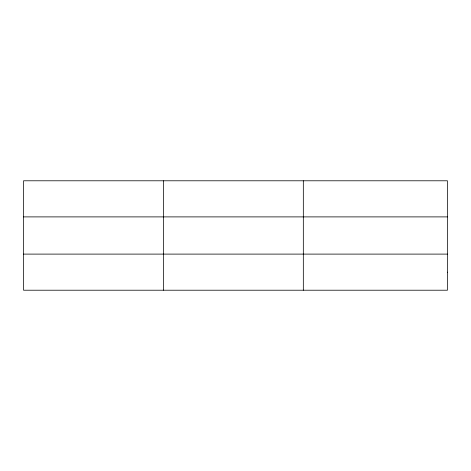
<?xml version="1.0" encoding="UTF-8"?>
<svg xmlns="http://www.w3.org/2000/svg" width="471" height="471" viewBox="0 0 471 471"><rect width="100%" height="100%" fill="white"/><g stroke="black" fill="none" stroke-linecap="round" stroke-linejoin="round"><path stroke-width="0.71" d="M163.437 290.213L163.437 180.787M303.324 290.213L303.324 180.787M23.55 216.895L447.45 216.895M23.55 254.105L447.45 254.105M447.45 272.161L447.45 290.213L23.55 290.213L23.55 180.787L447.45 180.787L447.45 272.161"/></g></svg>
